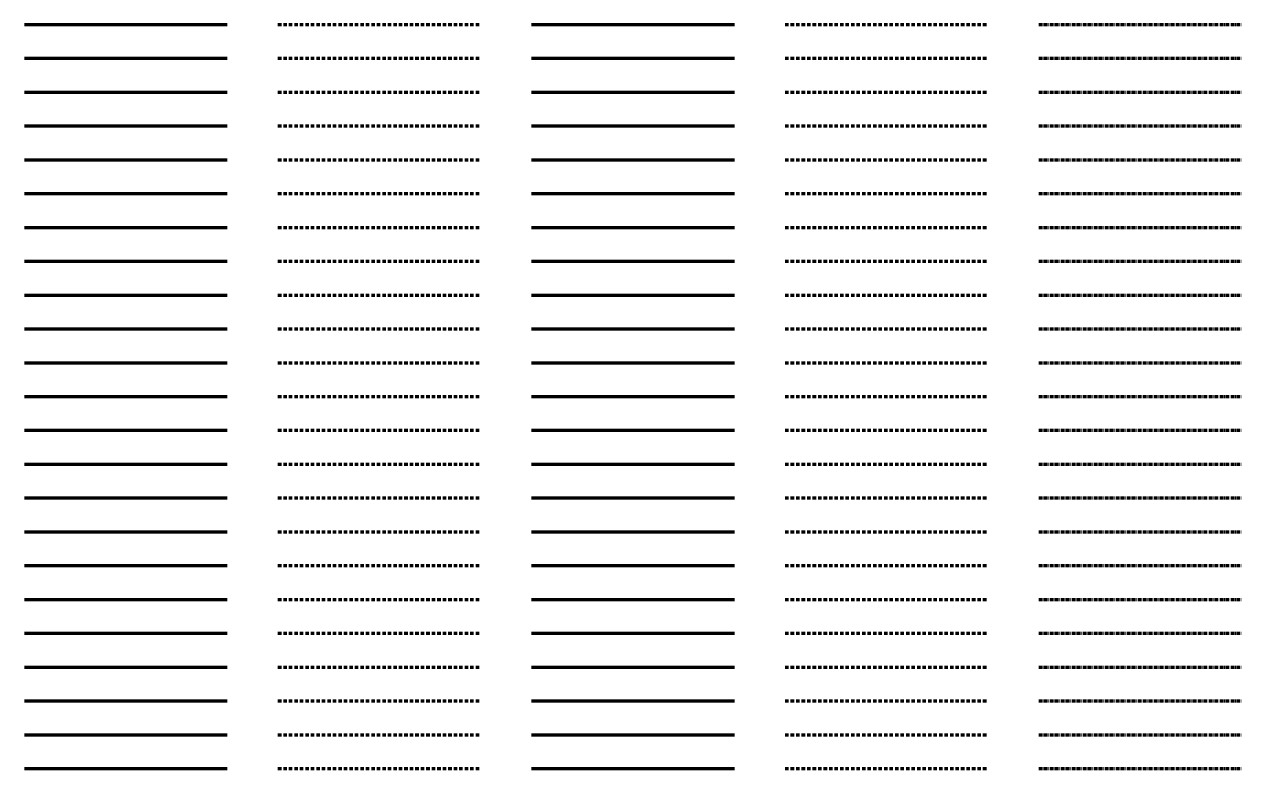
# Model space of a CAD drawing. Header units: metres. Extents: x -170 to 2070, y -13 to 14380.
# Drawn here: x 150 to 870, y 1340 to 1780 of the extents above; entities that cross this region are included whole.
import ezdxf

# ---------------------------------------------------------------- set-up
doc = ezdxf.new("R2010")
doc.units = ezdxf.units.M
doc.linetypes.add('KL-SO', pattern=[3.25, 2, -1.25])
doc.linetypes.add('KL-VERLATEN-SO', pattern=[3.25, 2, -0.5, 0.25, -0.5])
for name, color, linetype, lineweight in [('B-OI-KL-ET_HS_MANTELBUIS_ST_133-G', 7, 'Continuous', 70), ('B-OI-KL-ET_HS_MANTELBUIS_ST_133-VERLATEN-G', 7, 'KL-VERLATEN-SO', 70), ('B-OI-KL-ET_HS_MANTELBUIS_ST_140-G', 7, 'Continuous', 70), ('B-OI-KL-ET_HS_MANTELBUIS_ST_140-VERLATEN-G', 7, 'KL-VERLATEN-SO', 70), ('B-OI-KL-ET_HS_MANTELBUIS_ST_150-G', 7, 'Continuous', 70), ('B-OI-KL-ET_HS_MANTELBUIS_ST_150-VERLATEN-G', 7, 'KL-VERLATEN-SO', 70), ('B-OI-KL-ET_HS_MANTELBUIS_ST_159-G', 7, 'Continuous', 70), ('B-OI-KL-ET_HS_MANTELBUIS_ST_159-VERLATEN-G', 7, 'KL-VERLATEN-SO', 70), ('B-OI-KL-ET_HS_MANTELBUIS_ST_160-G', 7, 'Continuous', 70), ('B-OI-KL-ET_HS_MANTELBUIS_ST_160-VERLATEN-G', 7, 'KL-VERLATEN-SO', 70), ('B-OI-KL-ET_HS_MANTELBUIS_ST_168.3-G', 7, 'Continuous', 70), ('B-OI-KL-ET_HS_MANTELBUIS_ST_168.3-VERLATEN-G', 7, 'KL-VERLATEN-SO', 70), ('B-OI-KL-ET_HS_MANTELBUIS_ST_175-G', 7, 'Continuous', 70), ('B-OI-KL-ET_HS_MANTELBUIS_ST_175-VERLATEN-G', 7, 'KL-VERLATEN-SO', 70), ('B-OI-KL-ET_HS_MANTELBUIS_ST_200-G', 7, 'Continuous', 70), ('B-OI-KL-ET_HS_MANTELBUIS_ST_200-VERLATEN-G', 7, 'KL-VERLATEN-SO', 70), ('B-OI-KL-ET_HS_MANTELBUIS_ST_216-G', 7, 'Continuous', 70), ('B-OI-KL-ET_HS_MANTELBUIS_ST_216-VERLATEN-G', 7, 'KL-VERLATEN-SO', 70), ('B-OI-KL-ET_HS_MANTELBUIS_ST_219.1-G', 7, 'Continuous', 70), ('B-OI-KL-ET_HS_MANTELBUIS_ST_219.1-VERLATEN-G', 7, 'KL-VERLATEN-SO', 70), ('B-OI-KL-ET_HS_MANTELBUIS_ST_250-G', 7, 'Continuous', 70), ('B-OI-KL-ET_HS_MANTELBUIS_ST_250-VERLATEN-G', 7, 'KL-VERLATEN-SO', 70), ('B-OI-KL-ET_HS_MANTELBUIS_ST_260-G', 7, 'Continuous', 70), ('B-OI-KL-ET_HS_MANTELBUIS_ST_260-VERLATEN-G', 7, 'KL-VERLATEN-SO', 70), ('B-OI-KL-ET_HS_MANTELBUIS_ST_267-G', 7, 'Continuous', 70), ('B-OI-KL-ET_HS_MANTELBUIS_ST_267-VERLATEN-G', 7, 'KL-VERLATEN-SO', 70), ('B-OI-KL-ET_HS_MANTELBUIS_ST_273-G', 7, 'Continuous', 70), ('B-OI-KL-ET_HS_MANTELBUIS_ST_273-VERLATEN-G', 7, 'KL-VERLATEN-SO', 70), ('B-OI-KL-ET_HS_MANTELBUIS_ST_280-G', 7, 'Continuous', 70), ('B-OI-KL-ET_HS_MANTELBUIS_ST_280-VERLATEN-G', 7, 'KL-VERLATEN-SO', 70), ('B-OI-KL-ET_HS_MANTELBUIS_ST_300-G', 7, 'Continuous', 70), ('B-OI-KL-ET_HS_MANTELBUIS_ST_300-VERLATEN-G', 7, 'KL-VERLATEN-SO', 70), ('B-OI-KL-ET_HS_MANTELBUIS_ST_323.9-G', 7, 'Continuous', 70), ('B-OI-KL-ET_HS_MANTELBUIS_ST_323.9-VERLATEN-G', 7, 'KL-VERLATEN-SO', 70), ('B-OI-KL-ET_HS_MANTELBUIS_ST_368-G', 7, 'Continuous', 70), ('B-OI-KL-ET_HS_MANTELBUIS_ST_368-VERLATEN-G', 7, 'KL-VERLATEN-SO', 70), ('B-OI-KL-ET_HS_MANTELBUIS_ST_40-G', 7, 'Continuous', 70), ('B-OI-KL-ET_HS_MANTELBUIS_ST_40-VERLATEN-G', 7, 'KL-VERLATEN-SO', 70), ('B-OI-KL-ET_HS_MANTELBUIS_ST_406.4-G', 7, 'Continuous', 70), ('B-OI-KL-ET_HS_MANTELBUIS_ST_406.4-VERLATEN-G', 7, 'KL-VERLATEN-SO', 70), ('B-OI-KL-ET_HS_MANTELBUIS_ST_419-G', 7, 'Continuous', 70), ('B-OI-KL-ET_HS_MANTELBUIS_ST_419-VERLATEN-G', 7, 'KL-VERLATEN-SO', 70), ('B-OI-KL-ET_HS_MANTELBUIS_ST_42.4-G', 7, 'Continuous', 70), ('B-OI-KL-ET_HS_MANTELBUIS_ST_42.4-VERLATEN-G', 7, 'KL-VERLATEN-SO', 70), ('B-OI-KL-ET_HS_MANTELBUIS_ST_48.3-G', 7, 'Continuous', 70), ('B-OI-KL-ET_HS_MANTELBUIS_ST_48.3-VERLATEN-G', 7, 'KL-VERLATEN-SO', 70), ('N-OI-KL-ET_HS_MANTELBUIS_ST_133-G', 10, 'KL-SO', 70), ('N-OI-KL-ET_HS_MANTELBUIS_ST_140-G', 10, 'KL-SO', 70), ('N-OI-KL-ET_HS_MANTELBUIS_ST_150-G', 10, 'KL-SO', 70), ('N-OI-KL-ET_HS_MANTELBUIS_ST_159-G', 10, 'KL-SO', 70), ('N-OI-KL-ET_HS_MANTELBUIS_ST_160-G', 10, 'KL-SO', 70), ('N-OI-KL-ET_HS_MANTELBUIS_ST_168.3-G', 10, 'KL-SO', 70), ('N-OI-KL-ET_HS_MANTELBUIS_ST_175-G', 10, 'KL-SO', 70), ('N-OI-KL-ET_HS_MANTELBUIS_ST_200-G', 10, 'KL-SO', 70), ('N-OI-KL-ET_HS_MANTELBUIS_ST_216-G', 10, 'KL-SO', 70), ('N-OI-KL-ET_HS_MANTELBUIS_ST_219.1-G', 10, 'KL-SO', 70), ('N-OI-KL-ET_HS_MANTELBUIS_ST_250-G', 10, 'KL-SO', 70), ('N-OI-KL-ET_HS_MANTELBUIS_ST_260-G', 10, 'KL-SO', 70), ('N-OI-KL-ET_HS_MANTELBUIS_ST_267-G', 10, 'KL-SO', 70), ('N-OI-KL-ET_HS_MANTELBUIS_ST_273-G', 10, 'KL-SO', 70), ('N-OI-KL-ET_HS_MANTELBUIS_ST_280-G', 10, 'KL-SO', 70), ('N-OI-KL-ET_HS_MANTELBUIS_ST_300-G', 10, 'KL-SO', 70), ('N-OI-KL-ET_HS_MANTELBUIS_ST_323.9-G', 10, 'KL-SO', 70), ('N-OI-KL-ET_HS_MANTELBUIS_ST_368-G', 10, 'KL-SO', 70), ('N-OI-KL-ET_HS_MANTELBUIS_ST_40-G', 10, 'KL-SO', 70), ('N-OI-KL-ET_HS_MANTELBUIS_ST_406.4-G', 10, 'KL-SO', 70), ('N-OI-KL-ET_HS_MANTELBUIS_ST_419-G', 10, 'KL-SO', 70), ('N-OI-KL-ET_HS_MANTELBUIS_ST_42.4-G', 10, 'KL-SO', 70), ('N-OI-KL-ET_HS_MANTELBUIS_ST_48.3-G', 10, 'KL-SO', 70), ('R-OI-KL-ET_HS_MANTELBUIS_ST_133-G', 10, 'KL-SO', 70), ('R-OI-KL-ET_HS_MANTELBUIS_ST_140-G', 10, 'KL-SO', 70), ('R-OI-KL-ET_HS_MANTELBUIS_ST_150-G', 10, 'KL-SO', 70), ('R-OI-KL-ET_HS_MANTELBUIS_ST_159-G', 10, 'KL-SO', 70), ('R-OI-KL-ET_HS_MANTELBUIS_ST_160-G', 10, 'KL-SO', 70), ('R-OI-KL-ET_HS_MANTELBUIS_ST_168.3-G', 10, 'KL-SO', 70), ('R-OI-KL-ET_HS_MANTELBUIS_ST_175-G', 10, 'KL-SO', 70), ('R-OI-KL-ET_HS_MANTELBUIS_ST_200-G', 10, 'KL-SO', 70), ('R-OI-KL-ET_HS_MANTELBUIS_ST_216-G', 10, 'KL-SO', 70), ('R-OI-KL-ET_HS_MANTELBUIS_ST_219.1-G', 10, 'KL-SO', 70), ('R-OI-KL-ET_HS_MANTELBUIS_ST_250-G', 10, 'KL-SO', 70), ('R-OI-KL-ET_HS_MANTELBUIS_ST_260-G', 10, 'KL-SO', 70), ('R-OI-KL-ET_HS_MANTELBUIS_ST_267-G', 10, 'KL-SO', 70), ('R-OI-KL-ET_HS_MANTELBUIS_ST_273-G', 10, 'KL-SO', 70), ('R-OI-KL-ET_HS_MANTELBUIS_ST_280-G', 10, 'KL-SO', 70), ('R-OI-KL-ET_HS_MANTELBUIS_ST_300-G', 10, 'KL-SO', 70), ('R-OI-KL-ET_HS_MANTELBUIS_ST_323.9-G', 10, 'KL-SO', 70), ('R-OI-KL-ET_HS_MANTELBUIS_ST_368-G', 10, 'KL-SO', 70), ('R-OI-KL-ET_HS_MANTELBUIS_ST_40-G', 10, 'KL-SO', 70), ('R-OI-KL-ET_HS_MANTELBUIS_ST_406.4-G', 10, 'KL-SO', 70), ('R-OI-KL-ET_HS_MANTELBUIS_ST_419-G', 10, 'KL-SO', 70), ('R-OI-KL-ET_HS_MANTELBUIS_ST_42.4-G', 10, 'KL-SO', 70), ('R-OI-KL-ET_HS_MANTELBUIS_ST_48.3-G', 10, 'KL-SO', 70), ('V-OI-KL-ET_HS_MANTELBUIS_ST_133-G', 7, 'V-KL-SO', 70), ('V-OI-KL-ET_HS_MANTELBUIS_ST_140-G', 7, 'V-KL-SO', 70), ('V-OI-KL-ET_HS_MANTELBUIS_ST_150-G', 7, 'V-KL-SO', 70), ('V-OI-KL-ET_HS_MANTELBUIS_ST_159-G', 7, 'V-KL-SO', 70), ('V-OI-KL-ET_HS_MANTELBUIS_ST_160-G', 7, 'V-KL-SO', 70), ('V-OI-KL-ET_HS_MANTELBUIS_ST_168.3-G', 7, 'V-KL-SO', 70), ('V-OI-KL-ET_HS_MANTELBUIS_ST_175-G', 7, 'V-KL-SO', 70), ('V-OI-KL-ET_HS_MANTELBUIS_ST_200-G', 7, 'V-KL-SO', 70), ('V-OI-KL-ET_HS_MANTELBUIS_ST_216-G', 7, 'V-KL-SO', 70), ('V-OI-KL-ET_HS_MANTELBUIS_ST_219.1-G', 7, 'V-KL-SO', 70), ('V-OI-KL-ET_HS_MANTELBUIS_ST_250-G', 7, 'V-KL-SO', 70), ('V-OI-KL-ET_HS_MANTELBUIS_ST_260-G', 7, 'V-KL-SO', 70), ('V-OI-KL-ET_HS_MANTELBUIS_ST_267-G', 7, 'V-KL-SO', 70), ('V-OI-KL-ET_HS_MANTELBUIS_ST_273-G', 7, 'V-KL-SO', 70), ('V-OI-KL-ET_HS_MANTELBUIS_ST_280-G', 7, 'V-KL-SO', 70), ('V-OI-KL-ET_HS_MANTELBUIS_ST_300-G', 7, 'V-KL-SO', 70), ('V-OI-KL-ET_HS_MANTELBUIS_ST_323.9-G', 7, 'V-KL-SO', 70), ('V-OI-KL-ET_HS_MANTELBUIS_ST_368-G', 7, 'V-KL-SO', 70), ('V-OI-KL-ET_HS_MANTELBUIS_ST_40-G', 7, 'V-KL-SO', 70), ('V-OI-KL-ET_HS_MANTELBUIS_ST_406.4-G', 7, 'V-KL-SO', 70), ('V-OI-KL-ET_HS_MANTELBUIS_ST_419-G', 7, 'V-KL-SO', 70), ('V-OI-KL-ET_HS_MANTELBUIS_ST_42.4-G', 7, 'V-KL-SO', 70), ('V-OI-KL-ET_HS_MANTELBUIS_ST_48.3-G', 7, 'V-KL-SO', 70)]:
    doc.layers.add(name, color=color, linetype=linetype, lineweight=lineweight)
doc.linetypes.add('V-KL-SO', pattern='A,2,[24,nlcs.shx,S=0.75,R=0,X=0,Y=0],2', length=4)

msp = doc.modelspace()

# ---------------------------------------------------------------- linework, layer by layer
at = {"layer": 'B-OI-KL-ET_HS_MANTELBUIS_ST_133-G'}
msp.add_line((150, 1340), (270, 1340), dxfattribs=at)
at = {"layer": 'B-OI-KL-ET_HS_MANTELBUIS_ST_133-VERLATEN-G'}
msp.add_line((750, 1340), (870, 1340), dxfattribs=at)
at = {"layer": 'B-OI-KL-ET_HS_MANTELBUIS_ST_140-G'}
msp.add_line((150, 1360), (270, 1360), dxfattribs=at)
at = {"layer": 'B-OI-KL-ET_HS_MANTELBUIS_ST_140-VERLATEN-G'}
msp.add_line((750, 1360), (870, 1360), dxfattribs=at)
at = {"layer": 'B-OI-KL-ET_HS_MANTELBUIS_ST_150-G'}
msp.add_line((150, 1380), (270, 1380), dxfattribs=at)
at = {"layer": 'B-OI-KL-ET_HS_MANTELBUIS_ST_150-VERLATEN-G'}
msp.add_line((750, 1380), (870, 1380), dxfattribs=at)
at = {"layer": 'B-OI-KL-ET_HS_MANTELBUIS_ST_159-G'}
msp.add_line((150, 1400), (270, 1400), dxfattribs=at)
at = {"layer": 'B-OI-KL-ET_HS_MANTELBUIS_ST_159-VERLATEN-G'}
msp.add_line((750, 1400), (870, 1400), dxfattribs=at)
at = {"layer": 'B-OI-KL-ET_HS_MANTELBUIS_ST_160-G'}
msp.add_line((150, 1420), (270, 1420), dxfattribs=at)
at = {"layer": 'B-OI-KL-ET_HS_MANTELBUIS_ST_160-VERLATEN-G'}
msp.add_line((750, 1420), (870, 1420), dxfattribs=at)
at = {"layer": 'B-OI-KL-ET_HS_MANTELBUIS_ST_168.3-G'}
msp.add_line((150, 1440), (270, 1440), dxfattribs=at)
at = {"layer": 'B-OI-KL-ET_HS_MANTELBUIS_ST_168.3-VERLATEN-G'}
msp.add_line((750, 1440), (870, 1440), dxfattribs=at)
at = {"layer": 'B-OI-KL-ET_HS_MANTELBUIS_ST_175-G'}
msp.add_line((150, 1460), (270, 1460), dxfattribs=at)
at = {"layer": 'B-OI-KL-ET_HS_MANTELBUIS_ST_175-VERLATEN-G'}
msp.add_line((750, 1460), (870, 1460), dxfattribs=at)
at = {"layer": 'B-OI-KL-ET_HS_MANTELBUIS_ST_200-G'}
msp.add_line((150, 1480), (270, 1480), dxfattribs=at)
at = {"layer": 'B-OI-KL-ET_HS_MANTELBUIS_ST_200-VERLATEN-G'}
msp.add_line((750, 1480), (870, 1480), dxfattribs=at)
at = {"layer": 'B-OI-KL-ET_HS_MANTELBUIS_ST_216-G'}
msp.add_line((150, 1500), (270, 1500), dxfattribs=at)
at = {"layer": 'B-OI-KL-ET_HS_MANTELBUIS_ST_216-VERLATEN-G'}
msp.add_line((750, 1500), (870, 1500), dxfattribs=at)
at = {"layer": 'B-OI-KL-ET_HS_MANTELBUIS_ST_219.1-G'}
msp.add_line((150, 1520), (270, 1520), dxfattribs=at)
at = {"layer": 'B-OI-KL-ET_HS_MANTELBUIS_ST_219.1-VERLATEN-G'}
msp.add_line((750, 1520), (870, 1520), dxfattribs=at)
at = {"layer": 'B-OI-KL-ET_HS_MANTELBUIS_ST_250-G'}
msp.add_line((150, 1540), (270, 1540), dxfattribs=at)
at = {"layer": 'B-OI-KL-ET_HS_MANTELBUIS_ST_250-VERLATEN-G'}
msp.add_line((750, 1540), (870, 1540), dxfattribs=at)
at = {"layer": 'B-OI-KL-ET_HS_MANTELBUIS_ST_260-G'}
msp.add_line((150, 1560), (270, 1560), dxfattribs=at)
at = {"layer": 'B-OI-KL-ET_HS_MANTELBUIS_ST_260-VERLATEN-G'}
msp.add_line((750, 1560), (870, 1560), dxfattribs=at)
at = {"layer": 'B-OI-KL-ET_HS_MANTELBUIS_ST_267-G'}
msp.add_line((150, 1580), (270, 1580), dxfattribs=at)
at = {"layer": 'B-OI-KL-ET_HS_MANTELBUIS_ST_267-VERLATEN-G'}
msp.add_line((750, 1580), (870, 1580), dxfattribs=at)
at = {"layer": 'B-OI-KL-ET_HS_MANTELBUIS_ST_273-G'}
msp.add_line((150, 1600), (270, 1600), dxfattribs=at)
at = {"layer": 'B-OI-KL-ET_HS_MANTELBUIS_ST_273-VERLATEN-G'}
msp.add_line((750, 1600), (870, 1600), dxfattribs=at)
at = {"layer": 'B-OI-KL-ET_HS_MANTELBUIS_ST_280-G'}
msp.add_line((150, 1620), (270, 1620), dxfattribs=at)
at = {"layer": 'B-OI-KL-ET_HS_MANTELBUIS_ST_280-VERLATEN-G'}
msp.add_line((750, 1620), (870, 1620), dxfattribs=at)
at = {"layer": 'B-OI-KL-ET_HS_MANTELBUIS_ST_300-G'}
msp.add_line((150, 1640), (270, 1640), dxfattribs=at)
at = {"layer": 'B-OI-KL-ET_HS_MANTELBUIS_ST_300-VERLATEN-G'}
msp.add_line((750, 1640), (870, 1640), dxfattribs=at)
at = {"layer": 'B-OI-KL-ET_HS_MANTELBUIS_ST_323.9-G'}
msp.add_line((150, 1660), (270, 1660), dxfattribs=at)
at = {"layer": 'B-OI-KL-ET_HS_MANTELBUIS_ST_323.9-VERLATEN-G'}
msp.add_line((750, 1660), (870, 1660), dxfattribs=at)
at = {"layer": 'B-OI-KL-ET_HS_MANTELBUIS_ST_368-G'}
msp.add_line((150, 1680), (270, 1680), dxfattribs=at)
at = {"layer": 'B-OI-KL-ET_HS_MANTELBUIS_ST_368-VERLATEN-G'}
msp.add_line((750, 1680), (870, 1680), dxfattribs=at)
at = {"layer": 'B-OI-KL-ET_HS_MANTELBUIS_ST_40-G'}
msp.add_line((150, 1700), (270, 1700), dxfattribs=at)
at = {"layer": 'B-OI-KL-ET_HS_MANTELBUIS_ST_40-VERLATEN-G'}
msp.add_line((750, 1700), (870, 1700), dxfattribs=at)
at = {"layer": 'B-OI-KL-ET_HS_MANTELBUIS_ST_406.4-G'}
msp.add_line((150, 1720), (270, 1720), dxfattribs=at)
at = {"layer": 'B-OI-KL-ET_HS_MANTELBUIS_ST_406.4-VERLATEN-G'}
msp.add_line((750, 1720), (870, 1720), dxfattribs=at)
at = {"layer": 'B-OI-KL-ET_HS_MANTELBUIS_ST_419-G'}
msp.add_line((150, 1740), (270, 1740), dxfattribs=at)
at = {"layer": 'B-OI-KL-ET_HS_MANTELBUIS_ST_419-VERLATEN-G'}
msp.add_line((750, 1740), (870, 1740), dxfattribs=at)
at = {"layer": 'B-OI-KL-ET_HS_MANTELBUIS_ST_42.4-G'}
msp.add_line((150, 1760), (270, 1760), dxfattribs=at)
at = {"layer": 'B-OI-KL-ET_HS_MANTELBUIS_ST_42.4-VERLATEN-G'}
msp.add_line((750, 1760), (870, 1760), dxfattribs=at)
at = {"layer": 'B-OI-KL-ET_HS_MANTELBUIS_ST_48.3-G'}
msp.add_line((150, 1780), (270, 1780), dxfattribs=at)
at = {"layer": 'B-OI-KL-ET_HS_MANTELBUIS_ST_48.3-VERLATEN-G'}
msp.add_line((750, 1780), (870, 1780), dxfattribs=at)
at = {"layer": 'N-OI-KL-ET_HS_MANTELBUIS_ST_133-G'}
msp.add_line((300, 1340), (420, 1340), dxfattribs=at)
at = {"layer": 'N-OI-KL-ET_HS_MANTELBUIS_ST_140-G'}
msp.add_line((300, 1360), (420, 1360), dxfattribs=at)
at = {"layer": 'N-OI-KL-ET_HS_MANTELBUIS_ST_150-G'}
msp.add_line((300, 1380), (420, 1380), dxfattribs=at)
at = {"layer": 'N-OI-KL-ET_HS_MANTELBUIS_ST_159-G'}
msp.add_line((300, 1400), (420, 1400), dxfattribs=at)
at = {"layer": 'N-OI-KL-ET_HS_MANTELBUIS_ST_160-G'}
msp.add_line((300, 1420), (420, 1420), dxfattribs=at)
at = {"layer": 'N-OI-KL-ET_HS_MANTELBUIS_ST_168.3-G'}
msp.add_line((300, 1440), (420, 1440), dxfattribs=at)
at = {"layer": 'N-OI-KL-ET_HS_MANTELBUIS_ST_175-G'}
msp.add_line((300, 1460), (420, 1460), dxfattribs=at)
at = {"layer": 'N-OI-KL-ET_HS_MANTELBUIS_ST_200-G'}
msp.add_line((300, 1480), (420, 1480), dxfattribs=at)
at = {"layer": 'N-OI-KL-ET_HS_MANTELBUIS_ST_216-G'}
msp.add_line((300, 1500), (420, 1500), dxfattribs=at)
at = {"layer": 'N-OI-KL-ET_HS_MANTELBUIS_ST_219.1-G'}
msp.add_line((300, 1520), (420, 1520), dxfattribs=at)
at = {"layer": 'N-OI-KL-ET_HS_MANTELBUIS_ST_250-G'}
msp.add_line((300, 1540), (420, 1540), dxfattribs=at)
at = {"layer": 'N-OI-KL-ET_HS_MANTELBUIS_ST_260-G'}
msp.add_line((300, 1560), (420, 1560), dxfattribs=at)
at = {"layer": 'N-OI-KL-ET_HS_MANTELBUIS_ST_267-G'}
msp.add_line((300, 1580), (420, 1580), dxfattribs=at)
at = {"layer": 'N-OI-KL-ET_HS_MANTELBUIS_ST_273-G'}
msp.add_line((300, 1600), (420, 1600), dxfattribs=at)
at = {"layer": 'N-OI-KL-ET_HS_MANTELBUIS_ST_280-G'}
msp.add_line((300, 1620), (420, 1620), dxfattribs=at)
at = {"layer": 'N-OI-KL-ET_HS_MANTELBUIS_ST_300-G'}
msp.add_line((300, 1640), (420, 1640), dxfattribs=at)
at = {"layer": 'N-OI-KL-ET_HS_MANTELBUIS_ST_323.9-G'}
msp.add_line((300, 1660), (420, 1660), dxfattribs=at)
at = {"layer": 'N-OI-KL-ET_HS_MANTELBUIS_ST_368-G'}
msp.add_line((300, 1680), (420, 1680), dxfattribs=at)
at = {"layer": 'N-OI-KL-ET_HS_MANTELBUIS_ST_40-G'}
msp.add_line((300, 1700), (420, 1700), dxfattribs=at)
at = {"layer": 'N-OI-KL-ET_HS_MANTELBUIS_ST_406.4-G'}
msp.add_line((300, 1720), (420, 1720), dxfattribs=at)
at = {"layer": 'N-OI-KL-ET_HS_MANTELBUIS_ST_419-G'}
msp.add_line((300, 1740), (420, 1740), dxfattribs=at)
at = {"layer": 'N-OI-KL-ET_HS_MANTELBUIS_ST_42.4-G'}
msp.add_line((300, 1760), (420, 1760), dxfattribs=at)
at = {"layer": 'N-OI-KL-ET_HS_MANTELBUIS_ST_48.3-G'}
msp.add_line((300, 1780), (420, 1780), dxfattribs=at)
at = {"layer": 'R-OI-KL-ET_HS_MANTELBUIS_ST_133-G'}
msp.add_line((600, 1340), (720, 1340), dxfattribs=at)
at = {"layer": 'R-OI-KL-ET_HS_MANTELBUIS_ST_140-G'}
msp.add_line((600, 1360), (720, 1360), dxfattribs=at)
at = {"layer": 'R-OI-KL-ET_HS_MANTELBUIS_ST_150-G'}
msp.add_line((600, 1380), (720, 1380), dxfattribs=at)
at = {"layer": 'R-OI-KL-ET_HS_MANTELBUIS_ST_159-G'}
msp.add_line((600, 1400), (720, 1400), dxfattribs=at)
at = {"layer": 'R-OI-KL-ET_HS_MANTELBUIS_ST_160-G'}
msp.add_line((600, 1420), (720, 1420), dxfattribs=at)
at = {"layer": 'R-OI-KL-ET_HS_MANTELBUIS_ST_168.3-G'}
msp.add_line((600, 1440), (720, 1440), dxfattribs=at)
at = {"layer": 'R-OI-KL-ET_HS_MANTELBUIS_ST_175-G'}
msp.add_line((600, 1460), (720, 1460), dxfattribs=at)
at = {"layer": 'R-OI-KL-ET_HS_MANTELBUIS_ST_200-G'}
msp.add_line((600, 1480), (720, 1480), dxfattribs=at)
at = {"layer": 'R-OI-KL-ET_HS_MANTELBUIS_ST_216-G'}
msp.add_line((600, 1500), (720, 1500), dxfattribs=at)
at = {"layer": 'R-OI-KL-ET_HS_MANTELBUIS_ST_219.1-G'}
msp.add_line((600, 1520), (720, 1520), dxfattribs=at)
at = {"layer": 'R-OI-KL-ET_HS_MANTELBUIS_ST_250-G'}
msp.add_line((600, 1540), (720, 1540), dxfattribs=at)
at = {"layer": 'R-OI-KL-ET_HS_MANTELBUIS_ST_260-G'}
msp.add_line((600, 1560), (720, 1560), dxfattribs=at)
at = {"layer": 'R-OI-KL-ET_HS_MANTELBUIS_ST_267-G'}
msp.add_line((600, 1580), (720, 1580), dxfattribs=at)
at = {"layer": 'R-OI-KL-ET_HS_MANTELBUIS_ST_273-G'}
msp.add_line((600, 1600), (720, 1600), dxfattribs=at)
at = {"layer": 'R-OI-KL-ET_HS_MANTELBUIS_ST_280-G'}
msp.add_line((600, 1620), (720, 1620), dxfattribs=at)
at = {"layer": 'R-OI-KL-ET_HS_MANTELBUIS_ST_300-G'}
msp.add_line((600, 1640), (720, 1640), dxfattribs=at)
at = {"layer": 'R-OI-KL-ET_HS_MANTELBUIS_ST_323.9-G'}
msp.add_line((600, 1660), (720, 1660), dxfattribs=at)
at = {"layer": 'R-OI-KL-ET_HS_MANTELBUIS_ST_368-G'}
msp.add_line((600, 1680), (720, 1680), dxfattribs=at)
at = {"layer": 'R-OI-KL-ET_HS_MANTELBUIS_ST_40-G'}
msp.add_line((600, 1700), (720, 1700), dxfattribs=at)
at = {"layer": 'R-OI-KL-ET_HS_MANTELBUIS_ST_406.4-G'}
msp.add_line((600, 1720), (720, 1720), dxfattribs=at)
at = {"layer": 'R-OI-KL-ET_HS_MANTELBUIS_ST_419-G'}
msp.add_line((600, 1740), (720, 1740), dxfattribs=at)
at = {"layer": 'R-OI-KL-ET_HS_MANTELBUIS_ST_42.4-G'}
msp.add_line((600, 1760), (720, 1760), dxfattribs=at)
at = {"layer": 'R-OI-KL-ET_HS_MANTELBUIS_ST_48.3-G'}
msp.add_line((600, 1780), (720, 1780), dxfattribs=at)
at = {"layer": 'V-OI-KL-ET_HS_MANTELBUIS_ST_133-G'}
msp.add_line((450, 1340), (570, 1340), dxfattribs=at)
at = {"layer": 'V-OI-KL-ET_HS_MANTELBUIS_ST_140-G'}
msp.add_line((450, 1360), (570, 1360), dxfattribs=at)
at = {"layer": 'V-OI-KL-ET_HS_MANTELBUIS_ST_150-G'}
msp.add_line((450, 1380), (570, 1380), dxfattribs=at)
at = {"layer": 'V-OI-KL-ET_HS_MANTELBUIS_ST_159-G'}
msp.add_line((450, 1400), (570, 1400), dxfattribs=at)
at = {"layer": 'V-OI-KL-ET_HS_MANTELBUIS_ST_160-G'}
msp.add_line((450, 1420), (570, 1420), dxfattribs=at)
at = {"layer": 'V-OI-KL-ET_HS_MANTELBUIS_ST_168.3-G'}
msp.add_line((450, 1440), (570, 1440), dxfattribs=at)
at = {"layer": 'V-OI-KL-ET_HS_MANTELBUIS_ST_175-G'}
msp.add_line((450, 1460), (570, 1460), dxfattribs=at)
at = {"layer": 'V-OI-KL-ET_HS_MANTELBUIS_ST_200-G'}
msp.add_line((450, 1480), (570, 1480), dxfattribs=at)
at = {"layer": 'V-OI-KL-ET_HS_MANTELBUIS_ST_216-G'}
msp.add_line((450, 1500), (570, 1500), dxfattribs=at)
at = {"layer": 'V-OI-KL-ET_HS_MANTELBUIS_ST_219.1-G'}
msp.add_line((450, 1520), (570, 1520), dxfattribs=at)
at = {"layer": 'V-OI-KL-ET_HS_MANTELBUIS_ST_250-G'}
msp.add_line((450, 1540), (570, 1540), dxfattribs=at)
at = {"layer": 'V-OI-KL-ET_HS_MANTELBUIS_ST_260-G'}
msp.add_line((450, 1560), (570, 1560), dxfattribs=at)
at = {"layer": 'V-OI-KL-ET_HS_MANTELBUIS_ST_267-G'}
msp.add_line((450, 1580), (570, 1580), dxfattribs=at)
at = {"layer": 'V-OI-KL-ET_HS_MANTELBUIS_ST_273-G'}
msp.add_line((450, 1600), (570, 1600), dxfattribs=at)
at = {"layer": 'V-OI-KL-ET_HS_MANTELBUIS_ST_280-G'}
msp.add_line((450, 1620), (570, 1620), dxfattribs=at)
at = {"layer": 'V-OI-KL-ET_HS_MANTELBUIS_ST_300-G'}
msp.add_line((450, 1640), (570, 1640), dxfattribs=at)
at = {"layer": 'V-OI-KL-ET_HS_MANTELBUIS_ST_323.9-G'}
msp.add_line((450, 1660), (570, 1660), dxfattribs=at)
at = {"layer": 'V-OI-KL-ET_HS_MANTELBUIS_ST_368-G'}
msp.add_line((450, 1680), (570, 1680), dxfattribs=at)
at = {"layer": 'V-OI-KL-ET_HS_MANTELBUIS_ST_40-G'}
msp.add_line((450, 1700), (570, 1700), dxfattribs=at)
at = {"layer": 'V-OI-KL-ET_HS_MANTELBUIS_ST_406.4-G'}
msp.add_line((450, 1720), (570, 1720), dxfattribs=at)
at = {"layer": 'V-OI-KL-ET_HS_MANTELBUIS_ST_419-G'}
msp.add_line((450, 1740), (570, 1740), dxfattribs=at)
at = {"layer": 'V-OI-KL-ET_HS_MANTELBUIS_ST_42.4-G'}
msp.add_line((450, 1760), (570, 1760), dxfattribs=at)
at = {"layer": 'V-OI-KL-ET_HS_MANTELBUIS_ST_48.3-G'}
msp.add_line((450, 1780), (570, 1780), dxfattribs=at)

doc.saveas('drawing.dxf')
